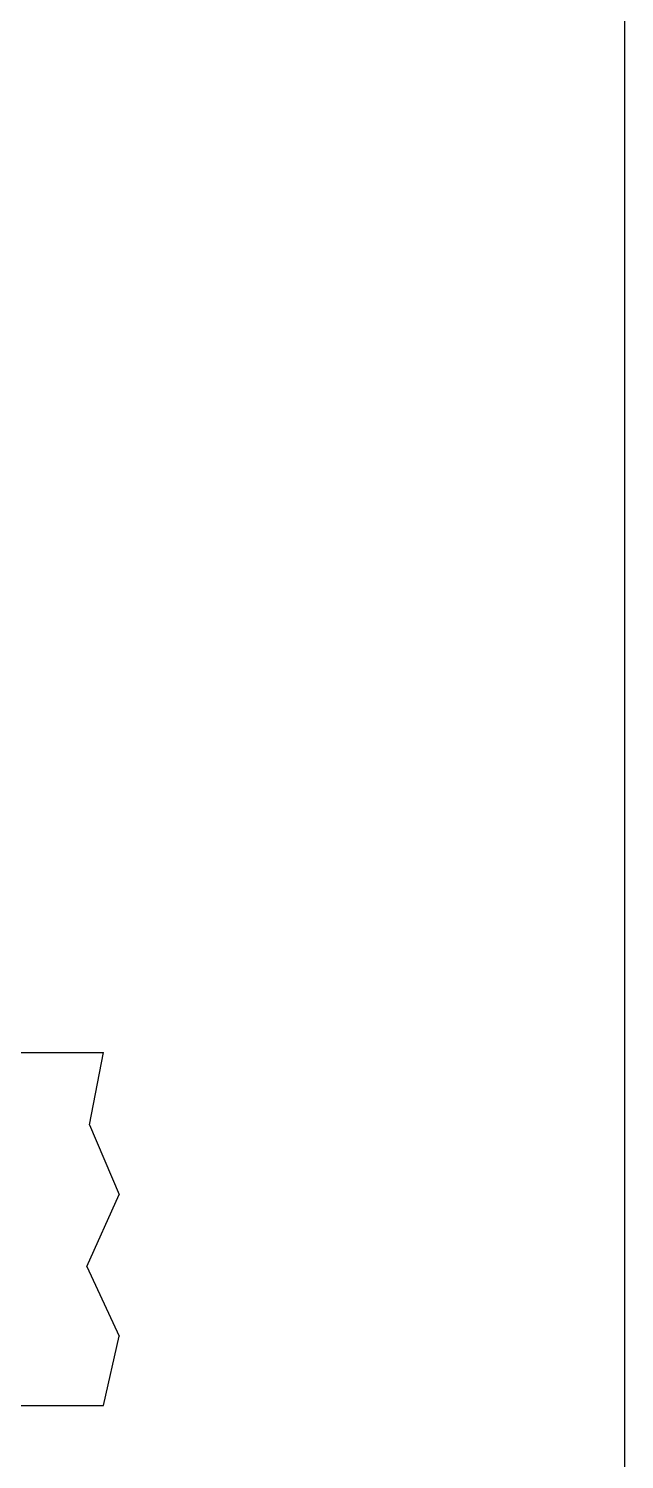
# Model space of a CAD drawing. Extents: x 89504 to 820828, y -104886 to 219894.
# Drawn here: x 815030.4 to 815111.7, y -103067.5 to -102872.2 of the extents above; entities that cross this region are included whole.
import ezdxf

# ---------------------------------------------------------------- set-up
doc = ezdxf.new("R2010")
doc.units = 0
doc.header["$MEASUREMENT"] = 0
doc.linetypes.add('DUMMY', pattern=[0])
doc.layers.add('_1-F_ADDL', color=8, linetype='DUMMY', plot=False)
doc.layers.add('寸法', color=4, linetype='CONTINUOUS')

msp = doc.modelspace()

# ---------------------------------------------------------------- linework, layer by layer
at = {"layer": '_1-F_ADDL'}
msp.add_lwpolyline([(813060.29448, -101916.41828), (815111.66776, -101916.41828), (815111.66776, -103301.41828), (813060.29448, -103301.41828)], close=True, dxfattribs=at)
at = {"layer": '寸法'}
for p, q in [((814801.16341, -103011.93778), (815040.57871, -103011.93778)), ((815038.6902, -103021.80514), (815040.57871, -103011.93778)), ((815038.6902, -103021.80514), (815042.71055, -103031.30748)), ((815038.32474, -103041.17506), (815042.71055, -103031.30748)), ((815038.32474, -103041.17506), (815042.71055, -103050.67739)), ((815040.57871, -103060.12282), (815042.71055, -103050.67739)), ((814801.16341, -103060.12282), (815040.57871, -103060.12282))]:
    msp.add_line(p, q, dxfattribs=at)

doc.saveas('drawing.dxf')
